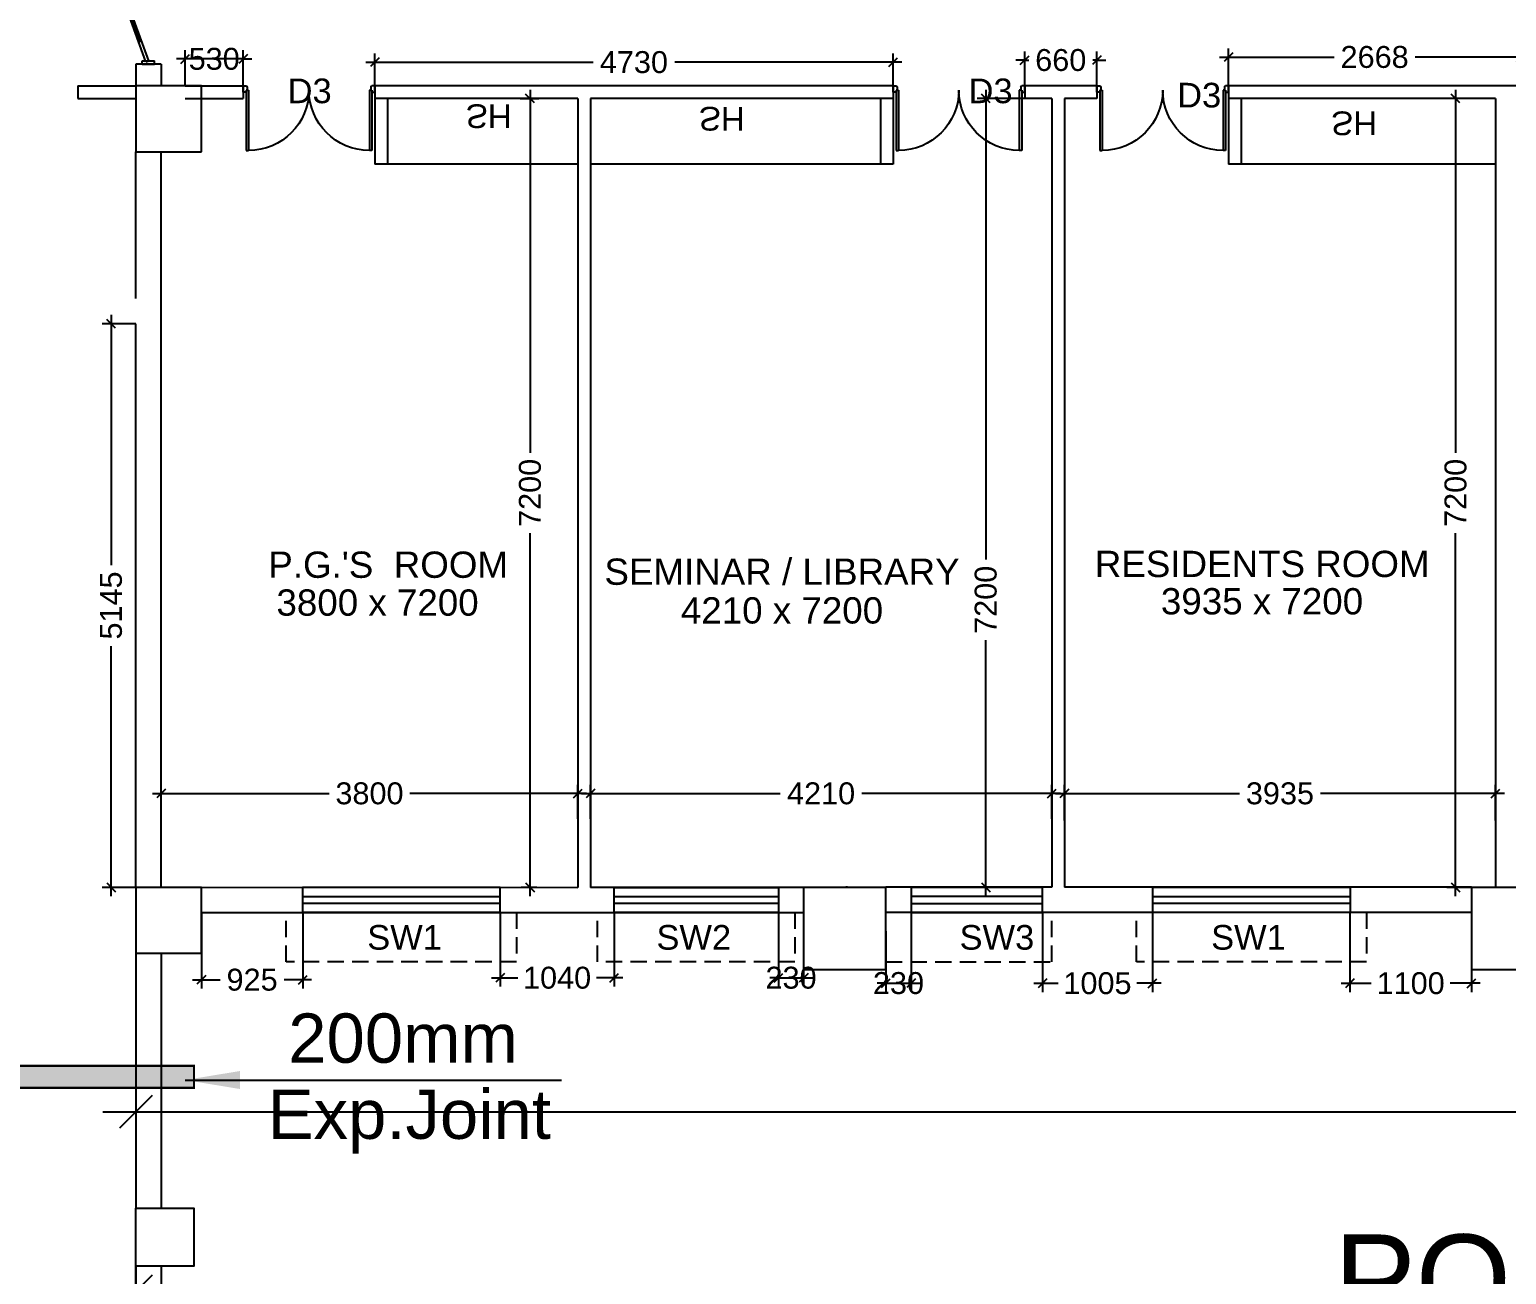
# Model space of a CAD drawing. Extents: x 7897917 to 8423973, y -6487334 to -6173396.
# Drawn here: x 7996784 to 8010261, y -6416719 to -6405354 of the extents above; entities that cross this region are included whole.
import ezdxf
from ezdxf.enums import TextEntityAlignment as Align

# ---------------------------------------------------------------- set-up
doc = ezdxf.new("R2010")
doc.units = 0
doc.header["$LTSCALE"] = 600
doc.header["$MEASUREMENT"] = 0
doc.header["$PDMODE"] = 35
doc.linetypes.add('HIDDEN', pattern=[0.375, 0.25, -0.125])
doc.layers.get('0').update_dxf_attribs({"linetype": 'CONTINUOUS'})
doc.layers.get('Defpoints').update_dxf_attribs({"linetype": 'CONTINUOUS'})
for name, color, linetype in [('chajja', 7, 'CONTINUOUS'), ('DIM-TEXT', 8, 'CONTINUOUS'), ('DOOR', 32, 'CONTINUOUS'), ('Exp.Joint', 104, 'CONTINUOUS'), ('Fire Door', 10, 'CONTINUOUS'), ('joinery', 7, 'CONTINUOUS'), ('LA-column', 3, 'CONTINUOUS'), ('Room Dim', 1, 'CONTINUOUS'), ('Shleves', 7, 'CONTINUOUS'), ('TEXT', 6, 'CONTINUOUS'), ('Walls', 7, 'CONTINUOUS'), ('WIN', 151, 'CONTINUOUS'), ('Working Dim', 5, 'CONTINUOUS')]:
    doc.layers.add(name, color=color, linetype=linetype)
doc.styles.add('ari', font='arial.ttf')
doc.styles.add('ARIAL', font='arial.ttf')
doc.styles.add('ROMANS', font='romans.shx')
doc.styles.add('RT', font='romant.shx')
doc.dimstyles.new('int. dim', dxfattribs={"dimtxt": 450, "dimasz": 80, "dimexe": 80, "dimexo": 0, "dimgap": 70, "dimtad": 0, "dimdec": 0, "dimzin": 12, "dimdsep": 46, "dimtxsty": 'ari', "dimblk": 'OBLIQUE', "dimcen": 2, "dimdle": 80, "dimclrd": 256, "dimclre": 256, "dimclrt": 6, "dimadec": 0, "dimazin": 0, "dimtfac": 1, "dimtdec": 0, "dimtix": 1, "dimtmove": 2, "dimatfit": 3, "dimfxl": 1, "dimtolj": 1, "dimtzin": 0, "dimlwd": -1, "dimlwe": -1, "dimarcsym": 0})
doc.dimstyles.new('LA-Footing-dim', dxfattribs={"dimtxt": 300, "dimasz": 5, "dimexe": 25, "dimexo": 25, "dimgap": 5, "dimtad": 1, "dimdec": 0, "dimzin": 0, "dimdsep": 46, "dimtxsty": 'ROMANS', "dimblk": 'DOT', "dimcen": 0.09, "dimdle": 50, "dimclrd": 5, "dimclre": 5, "dimclrt": 6, "dimadec": 0, "dimazin": 0, "dimtfac": 1, "dimtdec": 0, "dimtix": 1, "dimtofl": 0, "dimtmove": 0, "dimatfit": 3, "dimfxl": 1, "dimtolj": 1, "dimtzin": 0, "dimarcsym": 0})
doc.dimstyles.new('TEXT', dxfattribs={"dimscale": 0, "dimtxt": 600, "dimasz": 300, "dimexe": 300, "dimexo": 30, "dimgap": 50, "dimtad": 0, "dimdec": 0, "dimzin": 0, "dimdsep": 46, "dimtxsty": 'RT', "dimblk": 'OBLIQUE', "dimcen": 0.09, "dimdle": 300, "dimclrd": 256, "dimclre": 256, "dimclrt": 170, "dimadec": 0, "dimazin": 0, "dimtfac": 1, "dimtdec": 0, "dimtofl": 0, "dimtmove": 2, "dimatfit": 3, "dimfxl": 1, "dimfrac": 2, "dimtolj": 1, "dimtzin": 0, "dimlwd": -1, "dimlwe": -1, "dimarcsym": 0})

# ---------------------------------------------------------------- blocks, each defined once
blk = doc.blocks.new('_Oblique')
at = {"color": 0, "linetype": 'ByBlock', "lineweight": -2}
blk.add_line((-0.5, -0.5), (0.5, 0.5), dxfattribs=at)
blk = doc.blocks.new('*D875')
at = {"layer": 'Defpoints', "color": 0, "linetype": 'Continuous', "transparency": 16777216}
for p in [(7997754, -6413865, 1), (8038814, -6413785, -10), (8038814, -6415234)]:
    blk.add_point(p, dxfattribs=at)
at = {"layer": 'DIM-TEXT', "transparency": 16777216}
for p, q in [((7997754, -6413865), (7997754, -6415534)), ((8038814, -6413785), (8038814, -6415534)), ((7997454, -6415234), (8012003, -6415234)), ((8039114, -6415234), (8024565, -6415234))]:
    blk.add_line(p, q, dxfattribs=at)
at = {"layer": 'DIM-TEXT', "linetype": 'Continuous', "transparency": 16777216, "xscale": 300, "yscale": 300, "zscale": 300, "rotation": 180}
blk.add_blockref('_Oblique', (7997754, -6415234), dxfattribs=at)
at = {"layer": 'DIM-TEXT', "linetype": 'Continuous', "transparency": 16777216, "xscale": 300, "yscale": 300, "zscale": 300}
blk.add_blockref('_Oblique', (8038814, -6415234), dxfattribs=at)
at = {"layer": 'DIM-TEXT', "color": 170, "linetype": 'Continuous', "transparency": 16777216, "insert": (8018284, -6415234), "char_height": 750, "attachment_point": 5, "style": 'ari'}
blk.add_mtext('\\A1;{\\H1.067x;DEPT. OF ANESTHESIA}', dxfattribs=at)
blk = doc.blocks.new('_Dot')
at = {"layer": 'WIN', "color": 0, "linetype": 'ByBlock', "lineweight": -2}
blk.add_line((-0.5, 0), (-1, 0), dxfattribs=at)
at = {"layer": 'WIN', "color": 0, "linetype": 'ByBlock', "const_width": 0.5}
blk.add_lwpolyline([(-0.25, 0, 1), (0.25, 0, 1)], format="xyb", close=True, dxfattribs=at)
blk = doc.blocks.new('Z$W@#1275')
at = {"layer": 'DOOR'}
for p, q in [((73, 1500), (0, 1500)), ((0, 1500), (0, 1467)), ((0, 1467), (2, 1467)), ((11, 1456), (11, 1458)), ((11, 1456), (47, 1456)), ((47, 1467), (736, 1467)), ((47, 1467), (47, 1439)), ((47, 1456), (47, 1467)), ((47, 1467), (73, 1467)), ((47, 1439), (736, 1439)), ((73, 1467), (73, 1500)), ((736, 1467), (736, 1439)), ((0, 33), (2, 33)), ((0, 0), (0, 33)), ((73, 0), (0, 0)), ((11, 44), (11, 42)), ((11, 44), (47, 44)), ((47, 61), (736, 61)), ((47, 33), (47, 61)), ((47, 44), (47, 33)), ((47, 33), (736, 33)), ((47, 33), (73, 33)), ((73, 33), (73, 0)), ((736, 33), (736, 61))]:
    blk.add_line(p, q, dxfattribs=at)
for centre, start, end in [((11, 1467), 180, 270), ((11, 33), 90, 180)]:
    blk.add_arc(centre, 9.13, start, end, dxfattribs=at)
at = {"layer": 'DOOR', "color": 145}
for centre, start, end in [((47, 1439), 270, 0), ((47, 61), 0, 90)]:
    blk.add_arc(centre, 689, start, end, dxfattribs=at)
blk = doc.blocks.new('*D2144')
at = {"layer": 'Defpoints', "color": 0, "transparency": 16777216}
for p in [(7998204, -6405623), (7998204, -6405870, 13), (7998734, -6405870, 13)]:
    blk.add_point(p, dxfattribs=at)
at = {"layer": 'Working Dim', "transparency": 16777216}
for p, q in [((7998204, -6405623), (7998124, -6405623)), ((7998204, -6405870), (7998204, -6405543)), ((7998734, -6405623), (7998204, -6405623)), ((7998734, -6405870), (7998734, -6405543)), ((7998734, -6405623), (7998814, -6405623))]:
    blk.add_line(p, q, dxfattribs=at)
at = {"layer": 'Working Dim', "transparency": 16777216, "xscale": 80, "yscale": 80, "zscale": 80}
blk.add_blockref('_Oblique', (7998204, -6405623), dxfattribs=at)
at = {"layer": 'Working Dim', "transparency": 16777216, "xscale": 80, "yscale": 80, "zscale": 80, "rotation": 180}
blk.add_blockref('_Oblique', (7998734, -6405623), dxfattribs=at)
at = {"layer": 'Working Dim', "color": 6, "transparency": 16777216, "insert": (7998469, -6405623), "char_height": 200, "attachment_point": 5, "style": 'ari'}
blk.add_mtext('\\A1;530', dxfattribs=at)
blk = doc.blocks.new('*D2148')
at = {"layer": 'Defpoints', "color": 0, "transparency": 16777216}
for p in [(8001787, -6412328), (7997986, -6412628, 13), (8001787, -6412558, 13)]:
    blk.add_point(p, dxfattribs=at)
at = {"layer": 'Working Dim', "transparency": 16777216}
for p, q in [((7997986, -6412628), (7997986, -6412248)), ((8001787, -6412558), (8001787, -6412248)), ((7997906, -6412328), (7999518, -6412328)), ((8001867, -6412328), (8000255, -6412328))]:
    blk.add_line(p, q, dxfattribs=at)
at = {"layer": 'Working Dim', "transparency": 16777216, "xscale": 80, "yscale": 80, "zscale": 80, "rotation": 180}
blk.add_blockref('_Oblique', (7997986, -6412328), dxfattribs=at)
at = {"layer": 'Working Dim', "transparency": 16777216, "xscale": 80, "yscale": 80, "zscale": 80}
blk.add_blockref('_Oblique', (8001787, -6412328), dxfattribs=at)
at = {"layer": 'Working Dim', "color": 6, "transparency": 16777216, "insert": (7999886, -6412328), "char_height": 200, "attachment_point": 5, "style": 'ari'}
blk.add_mtext('\\A1;3800', dxfattribs=at)
blk = doc.blocks.new('*D2149')
at = {"layer": 'Defpoints', "color": 0, "transparency": 16777216}
for p in [(8001262, -6405984, 13), (8001351, -6405984), (8001413, -6413185, 13)]:
    blk.add_point(p, dxfattribs=at)
at = {"layer": 'Working Dim', "transparency": 16777216}
for p, q in [((8001351, -6405904), (8001351, -6409217)), ((8001262, -6405984), (8001431, -6405984)), ((8001351, -6413265), (8001351, -6409952)), ((8001413, -6413185), (8001271, -6413185))]:
    blk.add_line(p, q, dxfattribs=at)
at = {"layer": 'Working Dim', "transparency": 16777216, "xscale": 80, "yscale": 80, "zscale": 80}
for p, rotation in [((8001351, -6405984), 90), ((8001351, -6413185), 270)]:
    blk.add_blockref('_Oblique', p, dxfattribs=dict(at, rotation=rotation))
at = {"layer": 'Working Dim', "color": 6, "transparency": 16777216, "insert": (8001351, -6409584), "char_height": 200, "attachment_point": 5, "rotation": 90, "style": 'ari'}
blk.add_mtext('\\A1;7200', dxfattribs=at)
blk = doc.blocks.new('*D2150')
at = {"layer": 'Defpoints', "color": 0, "transparency": 16777216}
for p in [(8006112, -6412328), (8001902, -6412558, 13), (8006112, -6412558, 13)]:
    blk.add_point(p, dxfattribs=at)
at = {"layer": 'Working Dim', "transparency": 16777216}
for p, q in [((8001902, -6412558), (8001902, -6412248)), ((8006112, -6412558), (8006112, -6412248)), ((8001822, -6412328), (8003634, -6412328)), ((8006192, -6412328), (8004379, -6412328))]:
    blk.add_line(p, q, dxfattribs=at)
at = {"layer": 'Working Dim', "transparency": 16777216, "xscale": 80, "yscale": 80, "zscale": 80, "rotation": 180}
blk.add_blockref('_Oblique', (8001902, -6412328), dxfattribs=at)
at = {"layer": 'Working Dim', "transparency": 16777216, "xscale": 80, "yscale": 80, "zscale": 80}
blk.add_blockref('_Oblique', (8006112, -6412328), dxfattribs=at)
at = {"layer": 'Working Dim', "color": 6, "transparency": 16777216, "insert": (8004007, -6412328), "char_height": 200, "attachment_point": 5, "style": 'ari'}
blk.add_mtext('\\A1;4210', dxfattribs=at)
blk = doc.blocks.new('*D2152')
at = {"layer": 'Defpoints', "color": 0, "transparency": 16777216}
for p in [(8005510, -6405984), (8005878, -6405984, 13), (8005720, -6413185, 12)]:
    blk.add_point(p, dxfattribs=at)
at = {"layer": 'Working Dim', "transparency": 16777216}
for p, q in [((8005510, -6405904), (8005510, -6410193)), ((8005878, -6405984), (8005430, -6405984)), ((8005510, -6413265), (8005510, -6410928)), ((8005720, -6413185), (8005430, -6413185))]:
    blk.add_line(p, q, dxfattribs=at)
at = {"layer": 'Working Dim', "transparency": 16777216, "xscale": 80, "yscale": 80, "zscale": 80}
for p, rotation in [((8005510, -6405984), 90), ((8005510, -6413185), 270)]:
    blk.add_blockref('_Oblique', p, dxfattribs=dict(at, rotation=rotation))
at = {"layer": 'Working Dim', "color": 6, "transparency": 16777216, "insert": (8005510, -6410560), "char_height": 200, "attachment_point": 5, "rotation": 90, "style": 'ari'}
blk.add_mtext('\\A1;7200', dxfattribs=at)
blk = doc.blocks.new('*D2153')
at = {"layer": 'Defpoints', "color": 0, "transparency": 16777216}
for p in [(8010162, -6412328), (8006227, -6412575, 13), (8010162, -6412575, 13)]:
    blk.add_point(p, dxfattribs=at)
at = {"layer": 'Working Dim', "transparency": 16777216}
for p, q in [((8006227, -6412575), (8006227, -6412248)), ((8010162, -6412575), (8010162, -6412248)), ((8006147, -6412328), (8007825, -6412328)), ((8010242, -6412328), (8008564, -6412328))]:
    blk.add_line(p, q, dxfattribs=at)
at = {"layer": 'Working Dim', "transparency": 16777216, "xscale": 80, "yscale": 80, "zscale": 80, "rotation": 180}
blk.add_blockref('_Oblique', (8006227, -6412328), dxfattribs=at)
at = {"layer": 'Working Dim', "transparency": 16777216, "xscale": 80, "yscale": 80, "zscale": 80}
blk.add_blockref('_Oblique', (8010162, -6412328), dxfattribs=at)
at = {"layer": 'Working Dim', "color": 6, "transparency": 16777216, "insert": (8008194, -6412328), "char_height": 200, "attachment_point": 5, "style": 'ari'}
blk.add_mtext('\\A1;3935', dxfattribs=at)
blk = doc.blocks.new('*D2160')
at = {"layer": 'Defpoints', "color": 0, "transparency": 16777216}
for p in [(8010392, -6405606), (8007724, -6405869, 13), (8010392, -6405869, 13)]:
    blk.add_point(p, dxfattribs=at)
at = {"layer": 'Working Dim', "transparency": 16777216}
for p, q in [((8007724, -6405869), (8007724, -6405526)), ((8010392, -6405869), (8010392, -6405526)), ((8007644, -6405606), (8008688, -6405606)), ((8010472, -6405606), (8009429, -6405606))]:
    blk.add_line(p, q, dxfattribs=at)
at = {"layer": 'Working Dim', "transparency": 16777216, "xscale": 80, "yscale": 80, "zscale": 80, "rotation": 180}
blk.add_blockref('_Oblique', (8007724, -6405606), dxfattribs=at)
at = {"layer": 'Working Dim', "transparency": 16777216, "xscale": 80, "yscale": 80, "zscale": 80}
blk.add_blockref('_Oblique', (8010392, -6405606), dxfattribs=at)
at = {"layer": 'Working Dim', "color": 6, "transparency": 16777216, "insert": (8009058, -6405606), "char_height": 200, "attachment_point": 5, "style": 'ari'}
blk.add_mtext('\\A1;2668', dxfattribs=at)
blk = doc.blocks.new('*D2162')
at = {"layer": 'Defpoints', "color": 0, "transparency": 16777216}
for p in [(8004665, -6405653), (7999934, -6405869, 13), (8004665, -6405869, 13)]:
    blk.add_point(p, dxfattribs=at)
at = {"layer": 'Working Dim', "transparency": 16777216}
for p, q in [((7999854, -6405653), (8001927, -6405653)), ((7999934, -6405869), (7999934, -6405573)), ((8004745, -6405653), (8002672, -6405653)), ((8004665, -6405869), (8004665, -6405573))]:
    blk.add_line(p, q, dxfattribs=at)
at = {"layer": 'Working Dim', "transparency": 16777216, "xscale": 80, "yscale": 80, "zscale": 80, "rotation": 180}
blk.add_blockref('_Oblique', (7999934, -6405653), dxfattribs=at)
at = {"layer": 'Working Dim', "transparency": 16777216, "xscale": 80, "yscale": 80, "zscale": 80}
blk.add_blockref('_Oblique', (8004665, -6405653), dxfattribs=at)
at = {"layer": 'Working Dim', "color": 6, "transparency": 16777216, "insert": (8002299, -6405653), "char_height": 200, "attachment_point": 5, "style": 'ari'}
blk.add_mtext('\\A1;4730', dxfattribs=at)
blk = doc.blocks.new('*D2165')
at = {"layer": 'Defpoints', "color": 0, "transparency": 16777216}
for p in [(8006524, -6405634), (8005865, -6405869, 13), (8006524, -6405869, 13)]:
    blk.add_point(p, dxfattribs=at)
at = {"layer": 'Working Dim', "transparency": 16777216}
for p, q in [((8005865, -6405634), (8005785, -6405634)), ((8005865, -6405869), (8005865, -6405554)), ((8005865, -6405634), (8005903, -6405634)), ((8006524, -6405634), (8006486, -6405634)), ((8006524, -6405869), (8006524, -6405554)), ((8006524, -6405634), (8006604, -6405634))]:
    blk.add_line(p, q, dxfattribs=at)
at = {"layer": 'Working Dim', "transparency": 16777216, "xscale": 80, "yscale": 80, "zscale": 80}
blk.add_blockref('_Oblique', (8005865, -6405634), dxfattribs=at)
at = {"layer": 'Working Dim', "transparency": 16777216, "xscale": 80, "yscale": 80, "zscale": 80, "rotation": 180}
blk.add_blockref('_Oblique', (8006524, -6405634), dxfattribs=at)
at = {"layer": 'Working Dim', "color": 6, "transparency": 16777216, "insert": (8006194, -6405634), "char_height": 200, "attachment_point": 5, "style": 'ari'}
blk.add_mtext('\\A1;660', dxfattribs=at)
blk = doc.blocks.new('*D2194')
at = {"layer": 'Defpoints', "color": 0, "transparency": 16777216}
for p in [(7997754, -6408040), (7997528, -6413185), (7997754, -6413185)]:
    blk.add_point(p, dxfattribs=at)
at = {"layer": 'Working Dim', "transparency": 16777216}
for p, q in [((7997754, -6408040), (7997448, -6408040)), ((7997528, -6407960), (7997528, -6410243)), ((7997528, -6413265), (7997528, -6410982)), ((7997754, -6413185), (7997448, -6413185))]:
    blk.add_line(p, q, dxfattribs=at)
at = {"layer": 'Working Dim', "transparency": 16777216, "xscale": 80, "yscale": 80, "zscale": 80}
for p, rotation in [((7997528, -6408040), 90), ((7997528, -6413185), 270)]:
    blk.add_blockref('_Oblique', p, dxfattribs=dict(at, rotation=rotation))
at = {"layer": 'Working Dim', "color": 6, "transparency": 16777216, "insert": (7997528, -6410612), "char_height": 200, "attachment_point": 5, "rotation": 90, "style": 'ari'}
blk.add_mtext('\\A1;5145', dxfattribs=at)
blk = doc.blocks.new('*D2195')
at = {"layer": 'Defpoints', "color": 0, "transparency": 16777216}
for p in [(7998352, -6413415), (7999278, -6413415), (7999278, -6414029)]:
    blk.add_point(p, dxfattribs=at)
at = {"layer": 'Working Dim', "transparency": 16777216}
for p, q in [((7998352, -6413415), (7998352, -6414109)), ((7999278, -6413415), (7999278, -6414109)), ((7998272, -6414029), (7998523, -6414029)), ((7999358, -6414029), (7999107, -6414029))]:
    blk.add_line(p, q, dxfattribs=at)
at = {"layer": 'Working Dim', "transparency": 16777216, "xscale": 80, "yscale": 80, "zscale": 80, "rotation": 180}
blk.add_blockref('_Oblique', (7998352, -6414029), dxfattribs=at)
at = {"layer": 'Working Dim', "transparency": 16777216, "xscale": 80, "yscale": 80, "zscale": 80}
blk.add_blockref('_Oblique', (7999278, -6414029), dxfattribs=at)
at = {"layer": 'Working Dim', "color": 6, "transparency": 16777216, "insert": (7998815, -6414029), "char_height": 200, "attachment_point": 5, "style": 'ari'}
blk.add_mtext('\\A1;925', dxfattribs=at)
blk = doc.blocks.new('*D2196')
at = {"layer": 'Defpoints', "color": 0, "transparency": 16777216}
for p in [(8001078, -6413415), (8002118, -6413415), (8002118, -6414011)]:
    blk.add_point(p, dxfattribs=at)
at = {"layer": 'Working Dim', "transparency": 16777216}
for p, q in [((8001078, -6413415), (8001078, -6414091)), ((8002118, -6413415), (8002118, -6414091)), ((8000998, -6414011), (8001239, -6414011)), ((8002198, -6414011), (8001957, -6414011))]:
    blk.add_line(p, q, dxfattribs=at)
at = {"layer": 'Working Dim', "transparency": 16777216, "xscale": 80, "yscale": 80, "zscale": 80, "rotation": 180}
blk.add_blockref('_Oblique', (8001078, -6414011), dxfattribs=at)
at = {"layer": 'Working Dim', "transparency": 16777216, "xscale": 80, "yscale": 80, "zscale": 80}
blk.add_blockref('_Oblique', (8002118, -6414011), dxfattribs=at)
at = {"layer": 'Working Dim', "color": 6, "transparency": 16777216, "insert": (8001598, -6414011), "char_height": 200, "attachment_point": 5, "style": 'ari'}
blk.add_mtext('\\A1;1040', dxfattribs=at)
blk = doc.blocks.new('*D2197')
at = {"layer": 'Defpoints', "color": 0, "transparency": 16777216}
for p in [(8003618, -6413415), (8003848, -6413415, 2), (8003848, -6414011)]:
    blk.add_point(p, dxfattribs=at)
at = {"layer": 'Working Dim', "transparency": 16777216}
for p, q in [((8003618, -6413415), (8003618, -6414091)), ((8003848, -6413415), (8003848, -6414091)), ((8003618, -6414011), (8003538, -6414011)), ((8003618, -6414011), (8003848, -6414011)), ((8003848, -6414011), (8003928, -6414011))]:
    blk.add_line(p, q, dxfattribs=at)
at = {"layer": 'Working Dim', "transparency": 16777216, "xscale": 80, "yscale": 80, "zscale": 80}
blk.add_blockref('_Oblique', (8003618, -6414011), dxfattribs=at)
at = {"layer": 'Working Dim', "transparency": 16777216, "xscale": 80, "yscale": 80, "zscale": 80, "rotation": 180}
blk.add_blockref('_Oblique', (8003848, -6414011), dxfattribs=at)
at = {"layer": 'Working Dim', "color": 6, "transparency": 16777216, "insert": (8003733, -6414011), "char_height": 200, "attachment_point": 5, "style": 'ari'}
blk.add_mtext('\\A1;230', dxfattribs=at)
blk = doc.blocks.new('*D2198')
at = {"layer": 'Defpoints', "color": 0, "transparency": 16777216}
for p in [(8004828, -6413415), (8004598, -6413586, 2), (8004828, -6414060)]:
    blk.add_point(p, dxfattribs=at)
at = {"layer": 'Working Dim', "transparency": 16777216}
for p, q in [((8004828, -6413415), (8004828, -6414140)), ((8004598, -6413586), (8004598, -6414140)), ((8004598, -6414060), (8004518, -6414060)), ((8004598, -6414060), (8004828, -6414060)), ((8004828, -6414060), (8004908, -6414060))]:
    blk.add_line(p, q, dxfattribs=at)
at = {"layer": 'Working Dim', "transparency": 16777216, "xscale": 80, "yscale": 80, "zscale": 80}
blk.add_blockref('_Oblique', (8004598, -6414060), dxfattribs=at)
at = {"layer": 'Working Dim', "transparency": 16777216, "xscale": 80, "yscale": 80, "zscale": 80, "rotation": 180}
blk.add_blockref('_Oblique', (8004828, -6414060), dxfattribs=at)
at = {"layer": 'Working Dim', "color": 6, "transparency": 16777216, "insert": (8004713, -6414060), "char_height": 200, "attachment_point": 5, "style": 'ari'}
blk.add_mtext('\\A1;230', dxfattribs=at)
blk = doc.blocks.new('*D2199')
at = {"layer": 'Defpoints', "color": 0, "transparency": 16777216}
for p in [(8006028, -6413415, 3), (8007031, -6413415, 3), (8007031, -6414061)]:
    blk.add_point(p, dxfattribs=at)
at = {"layer": 'Working Dim', "transparency": 16777216}
for p, q in [((8006028, -6413415), (8006028, -6414141)), ((8007031, -6413415), (8007031, -6414141)), ((8005948, -6414061), (8006169, -6414061)), ((8007111, -6414061), (8006889, -6414061))]:
    blk.add_line(p, q, dxfattribs=at)
at = {"layer": 'Working Dim', "transparency": 16777216, "xscale": 80, "yscale": 80, "zscale": 80, "rotation": 180}
blk.add_blockref('_Oblique', (8006028, -6414061), dxfattribs=at)
at = {"layer": 'Working Dim', "transparency": 16777216, "xscale": 80, "yscale": 80, "zscale": 80}
blk.add_blockref('_Oblique', (8007031, -6414061), dxfattribs=at)
at = {"layer": 'Working Dim', "color": 6, "transparency": 16777216, "insert": (8006529, -6414061), "char_height": 200, "attachment_point": 5, "style": 'ari'}
blk.add_mtext('\\A1;1005', dxfattribs=at)
blk = doc.blocks.new('*D2200')
at = {"layer": 'Defpoints', "color": 0, "transparency": 16777216}
for p in [(8008832, -6413415), (8009942, -6413415), (8009942, -6414061)]:
    blk.add_point(p, dxfattribs=at)
at = {"layer": 'Working Dim', "transparency": 16777216}
for p, q in [((8008832, -6413415), (8008832, -6414141)), ((8009942, -6413415), (8009942, -6414141)), ((8008752, -6414061), (8009028, -6414061)), ((8010022, -6414061), (8009746, -6414061))]:
    blk.add_line(p, q, dxfattribs=at)
at = {"layer": 'Working Dim', "transparency": 16777216, "xscale": 80, "yscale": 80, "zscale": 80, "rotation": 180}
blk.add_blockref('_Oblique', (8008832, -6414061), dxfattribs=at)
at = {"layer": 'Working Dim', "transparency": 16777216, "xscale": 80, "yscale": 80, "zscale": 80}
blk.add_blockref('_Oblique', (8009942, -6414061), dxfattribs=at)
at = {"layer": 'Working Dim', "color": 6, "transparency": 16777216, "insert": (8009387, -6414061), "char_height": 200, "attachment_point": 5, "style": 'ari'}
blk.add_mtext('\\A1;1100', dxfattribs=at)
blk = doc.blocks.new('A$C02430674')
at = {"layer": 'Shleves', "color": 10, "style": 'ARIAL'}
blk.add_text('SH', height=720, dxfattribs=at).set_placement((-753, 322, -97))
blk = doc.blocks.new('A$C15456D16')
at = {"layer": 'Fire Door'}
for p, q in [((969, -4), (56, 329)), ((969, -4), (56, 329)), ((969, -4), (56, 329)), ((979, 23), (65, 355)), ((979, 23), (65, 355)), ((979, 23), (65, 355)), ((248, 289), (238, 262)), ((248, 289), (238, 262)), ((248, 289), (238, 262)), ((791, 76), (243, 276)), ((791, 76), (243, 276)), ((791, 76), (243, 276)), ((-1000, 56), (-972, 56)), ((-1000, -56), (-1000, 56)), ((-1000, 56), (-972, 56)), ((-1000, -56), (-1000, 56)), ((-1000, 56), (-972, 56)), ((-1000, -56), (-1000, 56)), ((-979, -23), (-969, 4)), ((-979, -23), (-969, 4)), ((-979, -23), (-969, 4)), ((-972, -56), (-972, 56)), ((-972, -56), (-972, 56)), ((-972, -56), (-972, 56)), ((-969, 4), (-56, -329)), ((-969, 4), (-56, -329)), ((-969, 4), (-56, -329)), ((796, 89), (786, 63)), ((796, 89), (786, 63)), ((796, 89), (786, 63)), ((979, 23), (969, -4)), ((979, 23), (969, -4)), ((979, 23), (969, -4)), ((1000, 56), (972, 56)), ((972, -56), (972, 56)), ((1000, 56), (972, 56)), ((972, -56), (972, 56)), ((1000, 56), (972, 56)), ((972, -56), (972, 56)), ((1000, -56), (1000, 56)), ((1000, -56), (1000, 56)), ((1000, -56), (1000, 56)), ((-1000, -56), (-972, -56)), ((-1000, -56), (-972, -56)), ((-1000, -56), (-972, -56)), ((-979, -23), (-65, -355)), ((-979, -23), (-65, -355)), ((-979, -23), (-65, -355)), ((-796, -89), (-786, -63)), ((-796, -89), (-786, -63)), ((-796, -89), (-786, -63)), ((-791, -76), (-243, -276)), ((-791, -76), (-243, -276)), ((-791, -76), (-243, -276)), ((1000, -56), (972, -56)), ((1000, -56), (972, -56)), ((1000, -56), (972, -56)), ((-238, -262), (-248, -289)), ((-238, -262), (-248, -289)), ((-238, -262), (-248, -289))]:
    blk.add_line(p, q, dxfattribs=at)
at = {"layer": 'Fire Door', "extrusion": (0, 0, -1)}
for centre, major_axis, start_param, end_param in [((-1000, 0), (-1000, 0), 2.617886, 3.665084), ((-1000, 0), (-1000, 0), 2.617886, 3.665084), ((-1000, 0), (-1000, 0), 2.617886, 3.665084), ((1000, 0), (1000, 0), 2.618102, 3.665299), ((1000, 0), (1000, 0), 2.618102, 3.665299), ((1000, 0), (1000, 0), 2.618102, 3.665299)]:
    blk.add_ellipse(centre, major_axis=major_axis, ratio=1, start_param=start_param, end_param=end_param, dxfattribs=at)
blk = doc.blocks.new('*D2211')
at = {"layer": 'Defpoints', "color": 0, "transparency": 16777216}
for p in [(8009873, -6405984), (8009797, -6413185), (8009942, -6413185, 6)]:
    blk.add_point(p, dxfattribs=at)
at = {"layer": 'Working Dim', "transparency": 16777216}
for p, q in [((8009797, -6405904), (8009797, -6409217)), ((8009873, -6405984), (8009717, -6405984)), ((8009797, -6413265), (8009797, -6409952)), ((8009942, -6413185), (8009717, -6413185))]:
    blk.add_line(p, q, dxfattribs=at)
at = {"layer": 'Working Dim', "transparency": 16777216, "xscale": 80, "yscale": 80, "zscale": 80}
for p, rotation in [((8009797, -6405984), 90), ((8009797, -6413185), 270)]:
    blk.add_blockref('_Oblique', p, dxfattribs=dict(at, rotation=rotation))
at = {"layer": 'Working Dim', "color": 6, "transparency": 16777216, "insert": (8009797, -6409584), "char_height": 200, "attachment_point": 5, "rotation": 90, "style": 'ari'}
blk.add_mtext('\\A1;7200', dxfattribs=at)
blk = doc.blocks.new('*D2279')
at = {"layer": 'Defpoints', "color": 0, "linetype": 'Continuous', "transparency": 16777216}
for p in [(8038814, -6416874), (7997754, -6418964, 1), (8038814, -6419044, -10)]:
    blk.add_point(p, dxfattribs=at)
at = {"layer": 'DIM-TEXT', "transparency": 16777216}
for p, q in [((7997754, -6418964), (7997754, -6416574)), ((8038814, -6419044), (8038814, -6416574)), ((7997454, -6416874), (8008700, -6416874)), ((8039114, -6416874), (8027868, -6416874))]:
    blk.add_line(p, q, dxfattribs=at)
at = {"layer": 'DIM-TEXT', "linetype": 'Continuous', "transparency": 16777216, "xscale": 300, "yscale": 300, "zscale": 300, "rotation": 180}
blk.add_blockref('_Oblique', (7997754, -6416874), dxfattribs=at)
at = {"layer": 'DIM-TEXT', "linetype": 'Continuous', "transparency": 16777216, "xscale": 300, "yscale": 300, "zscale": 300}
blk.add_blockref('_Oblique', (8038814, -6416874), dxfattribs=at)
at = {"layer": 'DIM-TEXT', "color": 170, "linetype": 'Continuous', "transparency": 16777216, "insert": (8018284, -6416874), "char_height": 750, "attachment_point": 5, "style": 'ari'}
blk.add_mtext('\\A1;{\\H1.067x;POST-OPERATIVE WARD (20 BEDS) }', dxfattribs=at)

msp = doc.modelspace()

# ---------------------------------------------------------------- hatches: boundary and pattern name
at = {"layer": 'Exp.Joint', "linetype": 'HIDDEN'}
msp.add_hatch(color=256, dxfattribs=at).paths.add_polyline_path([(7993924.043, -6414814.292), (7998285.246, -6414814.292), (7998285.246, -6415014.292), (7993924.043, -6415014.292)])
msp.add_hatch(color=256, dxfattribs=at).paths.add_polyline_path([(7993924.043, -6414814.292), (7998285.246, -6414814.292), (7998285.246, -6415014.292), (7993924.043, -6415014.292)])

# ---------------------------------------------------------------- linework, layer by layer
at = {"layer": 'chajja', "linetype": 'HIDDEN', "elevation": 3.421}
for points in [[(8001226.622, -6413414.665), (8001226.622, -6413864.665), (7999126.622, -6413864.665), (7999126.622, -6413414.665)], [(8003767.872, -6413414.955), (8003767.872, -6413864.955), (8001967.872, -6413864.954), (8001967.872, -6413414.954)], [(8008984.032, -6413414.696), (8008984.031, -6413864.696), (8006884.031, -6413864.695), (8006884.032, -6413414.695)]]:
    msp.add_lwpolyline(points, dxfattribs=at)
at = {"layer": 'chajja', "linetype": 'HIDDEN'}
msp.add_lwpolyline([(8004597.872, -6413864.955), (8006111.539, -6413864.954), (8006111.539, -6413414.954)], dxfattribs=at)
at = {"layer": 'Exp.Joint', "linetype": 'HIDDEN', "const_width": 20, "elevation": 4.276}
msp.add_lwpolyline([(7993924.043, -6414814.292), (7998285.246, -6414814.292), (7998285.246, -6415014.292), (7993924.043, -6415014.292)], close=True, dxfattribs=at)
msp.add_lwpolyline([(7993924.043, -6414814.292), (7998285.246, -6414814.292), (7998285.246, -6415014.292), (7993924.043, -6415014.292)], close=True, dxfattribs=at)
at = {"layer": 'LA-column', "color": 2, "elevation": 3.421}
for points in [[(7998353.872, -6406469.793), (7998353.872, -6405869.793), (7997753.872, -6405869.793), (7997753.872, -6406469.793)], [(7998353.96, -6413784.832), (7998353.96, -6413184.832), (7997753.96, -6413184.832), (7997753.96, -6413784.832)], [(8003847.872, -6413184.829), (8003847.872, -6413934.829), (8004597.872, -6413934.829), (8004597.872, -6413184.829)], [(8009941.872, -6413184.829), (8009941.872, -6413934.829), (8010691.872, -6413934.829), (8010691.872, -6413184.829)]]:
    msp.add_lwpolyline(points, close=True, dxfattribs=at)
at = {"layer": 'LA-column', "color": 2, "elevation": 10.262, "flags": 128}
msp.add_lwpolyline([(7997753.871, -6416113.752), (7998283.871, -6416113.752), (7998283.871, -6416643.752), (7997753.871, -6416643.752)], close=True, dxfattribs=at)
at = {"layer": 'Walls', "linetype": 'Continuous'}
for p, q in [((7997754.042, -6405669.558), (7997754.043, -6405869.591)), ((7997984.136, -6405669.558, 2.612), (7997754.042, -6405669.558, 2.612)), ((7997984.042, -6405669.558), (7997984.043, -6405869.59)), ((7997224.632, -6405869.591), (7997224.632, -6405984.591)), ((7998204.132, -6405869.592), (7998734.224, -6405869.592)), ((7998734.224, -6405869.135), (7998734.224, -6405984.221)), ((8004664.724, -6405869.221), (7999934.224, -6405869.221)), ((7999934.224, -6405869.221), (7999934.224, -6406584.221)), ((7999934.224, -6405869.221), (7999934.224, -6406584.221)), ((8004664.724, -6405869.221), (8004664.724, -6406584.221)), ((8006524.224, -6405869.221), (8005864.724, -6405869.221)), ((8005864.724, -6405869.221), (8005864.724, -6405984.221)), ((8005864.724, -6405869.221), (8005864.724, -6405984.221)), ((8006524.224, -6405869.221), (8006524.224, -6405984.221)), ((8010392.132, -6405869.221), (8007724.224, -6405869.221)), ((8007724.224, -6405869.221), (8007724.224, -6406584.221)), ((7998204.132, -6405984.221), (7998734.224, -6405984.221)), ((8001786.724, -6405984.221), (7999934.224, -6405984.221)), ((8000049.224, -6405984.221), (8000049.224, -6406584.221)), ((8001786.724, -6405984.221), (8001786.724, -6413184.954)), ((8004664.724, -6405984.221), (8001901.724, -6405984.221)), ((8001901.724, -6405984.221), (8001901.724, -6413184.954)), ((8004549.724, -6405984.221), (8004549.724, -6406584.221)), ((8006111.724, -6405984.221), (8005864.724, -6405984.221)), ((8006111.724, -6405983.231), (8006111.724, -6413184.664)), ((8006524.224, -6405984.221), (8006226.724, -6405984.221)), ((8006226.724, -6405984.221), (8006226.724, -6413184.664)), ((8010162.132, -6405984.221), (8007724.224, -6405984.221)), ((8007839.224, -6405984.221), (8007839.224, -6406584.221)), ((8010162.132, -6405984.221), (8010162.132, -6413184.411)), ((7997984.224, -6413184.699), (7997984.232, -6406469.651)), ((8001786.724, -6406584.221), (7999934.224, -6406584.221)), ((8004664.724, -6406584.221), (8001901.724, -6406584.221)), ((8010162.132, -6406584.221), (8007724.224, -6406584.221)), ((7997754.224, -6413184.665), (7997754.226, -6408039.682)), ((7997754.225, -6413184.682), (7997754.226, -6408039.7)), ((7998350.372, -6413184.664, 3.421), (8001786.724, -6413184.954)), ((8001901.724, -6413184.664), (8003847.872, -6413184.664, 3.421)), ((8004247.785, -6413184.695), (8004231.632, -6413184.695)), ((8006111.724, -6413184.695), (8004597.872, -6413184.695)), ((8009941.782, -6413184.695, 3.421), (8006226.724, -6413184.695)), ((7998350.372, -6413414.664, 3.421), (8003847.872, -6413414.664, 3.421)), ((8009941.782, -6413414.695, 3.421), (8004597.872, -6413414.695)), ((7997753.96, -6416643.886), (7997753.959, -6419043.791)), ((7997983.96, -6416643.886), (7997983.959, -6419043.791))]:
    msp.add_line(p, q, dxfattribs=at)
at = {"layer": 'Walls'}
for p, q in [((7997753.959, -6413784.792), (7997753.959, -6416113.803)), ((7997983.959, -6413784.792), (7997983.959, -6416113.803))]:
    msp.add_line(p, q, dxfattribs=at)
for points in [[(7997224.632, -6405869.591), (7997754.043, -6405869.591)], [(7997224.632, -6405984.591), (7997754.043, -6405984.591)], [(7997754.039, -6407809.464), (7997754.039, -6406469.593)]]:
    msp.add_lwpolyline(points, dxfattribs=at)
at = {"layer": 'WIN', "linetype": 'Continuous', "elevation": 3.421}
for points in [[(8001076.622, -6413414.665), (7999276.622, -6413414.665), (7999276.622, -6413184.664), (8001076.622, -6413184.664)], [(8003617.872, -6413414.954), (8002117.872, -6413414.954), (8002117.872, -6413184.954), (8003617.872, -6413184.954)], [(8004827.689, -6413414.954), (8006027.689, -6413414.954), (8006027.689, -6413184.954), (8004827.689, -6413184.954)], [(8008834.032, -6413414.695), (8007034.032, -6413414.695), (8007034.032, -6413184.695), (8008834.032, -6413184.695)], [(8001076.622, -6413331.881), (7999276.622, -6413331.881), (7999276.622, -6413267.448), (8001076.622, -6413267.448)], [(8003617.872, -6413332.171), (8002117.872, -6413332.171), (8002117.872, -6413267.738), (8003617.872, -6413267.738)], [(8004827.689, -6413332.171), (8006027.689, -6413332.171), (8006027.689, -6413267.738), (8004827.689, -6413267.738)], [(8008834.032, -6413331.911), (8007034.032, -6413331.911), (8007034.032, -6413267.478), (8008834.032, -6413267.478)]]:
    msp.add_lwpolyline(points, close=True, dxfattribs=at)

# ---------------------------------------------------------------- block references
at = {"layer": 'DOOR', "xscale": -0.8000117540359497, "yscale": 0.8000117540359497, "zscale": 0.8000117528179977, "rotation": 90}
for p in [(7999934.224, -6405869.221), (8005864.724, -6405869.221), (8007724.224, -6405869.221)]:
    msp.add_blockref('Z$W@#1275', p, dxfattribs=at)
at = {"layer": 'Fire Door', "color": 3, "lineweight": 0, "xscale": -1, "rotation": 270}
msp.add_blockref('A$C15456D16', (7997869.136, -6404669.576, 2.612), dxfattribs=at)
at = {"layer": 'Shleves', "color": 10, "xscale": -0.3000000044703484, "yscale": 0.3000000044703484, "zscale": 0.3000000044703484, "rotation": 180}
for p in [(8000989.872, -6405940.372), (8003116.757, -6405963.72), (8008886.611, -6406005.598)]:
    msp.add_blockref('A$C02430674', p, dxfattribs=at)

# ---------------------------------------------------------------- texts
at = {"layer": 'Exp.Joint', "color": 7, "style": 'ARIAL'}
for s, p in [('200mm', (8000192.232, -6414786.038, 18.971)), ('Exp.Joint', (8000249.517, -6415480.717, 18.971))]:
    msp.add_text(s, height=450, dxfattribs=at).set_placement(p, align=Align.CENTER)
at = {"layer": 'joinery', "style": 'ari'}
for p in [(7999139.436, -6406026.754, 8.118), (8005352.879, -6406026.754, 8.118), (8007256.005, -6406065.797, 8.118)]:
    msp.add_text('D3', height=225, dxfattribs=at).set_placement(p)
for s, p in [('SW1', (8000206.185, -6413753.848, 3.421)), ('SW2', (8002845.471, -6413753.848, 3.421)), ('SW3', (8005611.413, -6413753.848, 3.421)), ('SW1', (8007906.797, -6413753.588, 3.421))]:
    msp.add_text(s, height=225, dxfattribs=at).set_placement(p, align=Align.CENTER)
at = {"layer": 'Room Dim', "style": 'ARIAL'}
for s, p in [('3800 x 7200', (7999959.709, -6410705.071)), ('3935 x 7200', (8008030.533, -6410693.294)), ('4210 x 7200', (8003650.296, -6410776.703))]:
    msp.add_text(s, height=240, dxfattribs=at).set_placement(p, align=Align.CENTER)
at = {"layer": 'TEXT', "color": 7, "style": 'ARIAL'}
for s, p in [('RESIDENTS ROOM', (8008032.056, -6410352.288)), ("P.G.'S  ROOM", (8000056.534, -6410359.504)), ('SEMINAR / LIBRARY', (8003650.632, -6410423.247))]:
    msp.add_text(s, height=240, dxfattribs=at).set_placement(p, align=Align.CENTER)

# ---------------------------------------------------------------- dimensions: what is measured, and where the dimension line sits
at = {"layer": 'DIM-TEXT', "linetype": 'Continuous'}
for base, p1, p2, text, picture, middle in [((8038814.092, -6415234.196, 7.513), (7997753.872, -6413864.735, 8.544), (8038814.092, -6413784.82, -2.749), '{\\H1.067x;DEPT. OF ANESTHESIA}', '*D875', (8018283.982, -6415234.196, 7.513)), ((8038814.092, -6416874.22, 7.513), (7997753.872, -6418963.786, 8.544), (8038814.092, -6419043.702, -2.749), '{\\H1.067x;POST-OPERATIVE WARD (20 BEDS) }', '*D2279', (8018283.982, -6416874.22, 7.513))]:
    dim = msp.add_linear_dim(base=base, p1=p1, p2=p2, angle=180, text=text, dimstyle='TEXT', override={"dimscale": 1, "dimtxt": 750, "dimexo": 0, "dimtxsty": 'ari'}, dxfattribs=at)
    dim.commit()
    dim.dimension.update_dxf_attribs({"geometry": picture, "text_midpoint": middle})
at = {"layer": 'Working Dim'}
for base, p1, p2, picture, middle in [((7998204.132, -6405622.938), (7998734.224, -6405869.592, 13.302), (7998204.132, -6405869.592, 13.302), '*D2144', (7998469.178, -6405622.938)), ((8004664.7242, -6405653.2977), (7999934.2243, -6405869.221, 13.3015), (8004664.7242, -6405869.221, 13.3015), '*D2162', (8002299.4742, -6405653.2977)), ((8006524.224237, -6405634.478507), (8005864.724238, -6405869.220954, 13.301509), (8006524.224237, -6405869.220954, 13.301509), '*D2165', (8006194.474238, -6405634.478507)), ((8010392.132, -6405606.25), (8007724.224, -6405869.221, 13.302), (8010392.132, -6405869.221, 13.302), '*D2160', (8009058.178, -6405606.25)), ((8001786.724, -6412328.145), (7997986.225, -6412628.365, 13.302), (8001786.724, -6412557.733, 13.302), '*D2148', (7999886.474, -6412328.145)), ((8006111.724, -6412328.145), (8001901.724, -6412557.585, 13.302), (8006111.724, -6412557.585, 13.302), '*D2150', (8004006.724, -6412328.145)), ((8010162.132, -6412328.145), (8006226.724, -6412575.487, 13.302), (8010162.132, -6412575.487, 13.302), '*D2153', (8008194.428, -6412328.145)), ((7999277.608, -6414029.429, 3.421), (7998352.295, -6413415.213, 3.421), (7999277.608, -6413414.829, 3.421), '*D2195', (7998814.952, -6414029.429, 3.421)), ((8002117.872, -6414011.107, 3.421), (8001077.608, -6413414.829, 3.421), (8002117.872, -6413414.664, 3.421), '*D2196', (8001597.74, -6414011.107, 3.421)), ((8003847.87, -6414011.107, 3.421), (8003617.872, -6413414.954, 3.421), (8003847.87, -6413414.664, 5.81), '*D2197', (8003732.871, -6414011.107, 3.421)), ((8004827.689, -6414060.417, 3.421), (8004597.872, -6413585.666, 5.81), (8004827.689, -6413414.695, 3.421), '*D2198', (8004712.78, -6414060.417, 3.421))]:
    dim = msp.add_linear_dim(base=base, p1=p1, p2=p2, dimstyle='int. dim', override={"dimtxt": 200}, dxfattribs=at)
    dim.commit()
    dim.dimension.update_dxf_attribs({"geometry": picture, "text_midpoint": middle})
for base, p1, p2, angle, picture, middle in [((8001350.72, -6405984.221), (8001412.509, -6413184.664, 13.302), (8001262.216, -6405984.221, 13.302), 90, '*D2149', (8001350.72, -6409584.443)), ((8009797.165, -6413184.652), (8009872.749, -6405984.221), (8009941.872, -6413184.652, 5.81), 270, '*D2211', (8009797.165, -6409584.437)), ((7997528.352, -6413184.665), (7997754.226, -6408039.726), (7997754.224, -6413184.665), 90, '*D2194', (7997528.352, -6410612.195))]:
    dim = msp.add_linear_dim(base=base, p1=p1, p2=p2, angle=angle, dimstyle='int. dim', override={"dimtxt": 200}, dxfattribs=at)
    dim.commit()
    dim.dimension.update_dxf_attribs({"geometry": picture, "text_midpoint": middle})
dim = msp.add_linear_dim(base=(8005509.568, -6405984.221), p1=(8005720.4, -6413184.695, 11.601), p2=(8005878.115, -6405984.221, 13.302), angle=90, dimstyle='int. dim', override={"dimtxt": 200}, dxfattribs=at)
dim.commit()
dim.dimension.update_dxf_attribs({"geometry": '*D2152', "text_midpoint": (8005509.568, -6410560.351), "dimtype": 160})
for base, p1, p2, text, picture, middle in [((8007031.044, -6414060.637), (8006027.689, -6413414.954, 3.421), (8007031.044, -6413415.173, 3.421), '1005', '*D2199', (8006529.366, -6414060.637)), ((8009941.782, -6414060.637, 3.421), (8008832.044, -6413414.915, 3.421), (8009941.782, -6413414.695, 3.421), '1100', '*D2200', (8009386.913, -6414060.637, 3.421))]:
    dim = msp.add_linear_dim(base=base, p1=p1, p2=p2, text=text, dimstyle='int. dim', override={"dimtxt": 200}, dxfattribs=at)
    dim.commit()
    dim.dimension.update_dxf_attribs({"geometry": picture, "text_midpoint": middle})

# ---------------------------------------------------------------- leaders
at = {"layer": 'Exp.Joint'}
msp.add_leader([(7998204.384, -6414943.684, 17.917), (8001637.158, -6414943.684, 17.917)], dimstyle='LA-Footing-dim', override={"dimasz": 500, "dimgap": 5, "dimtad": 0}, dxfattribs=at)

doc.saveas('drawing.dxf')
